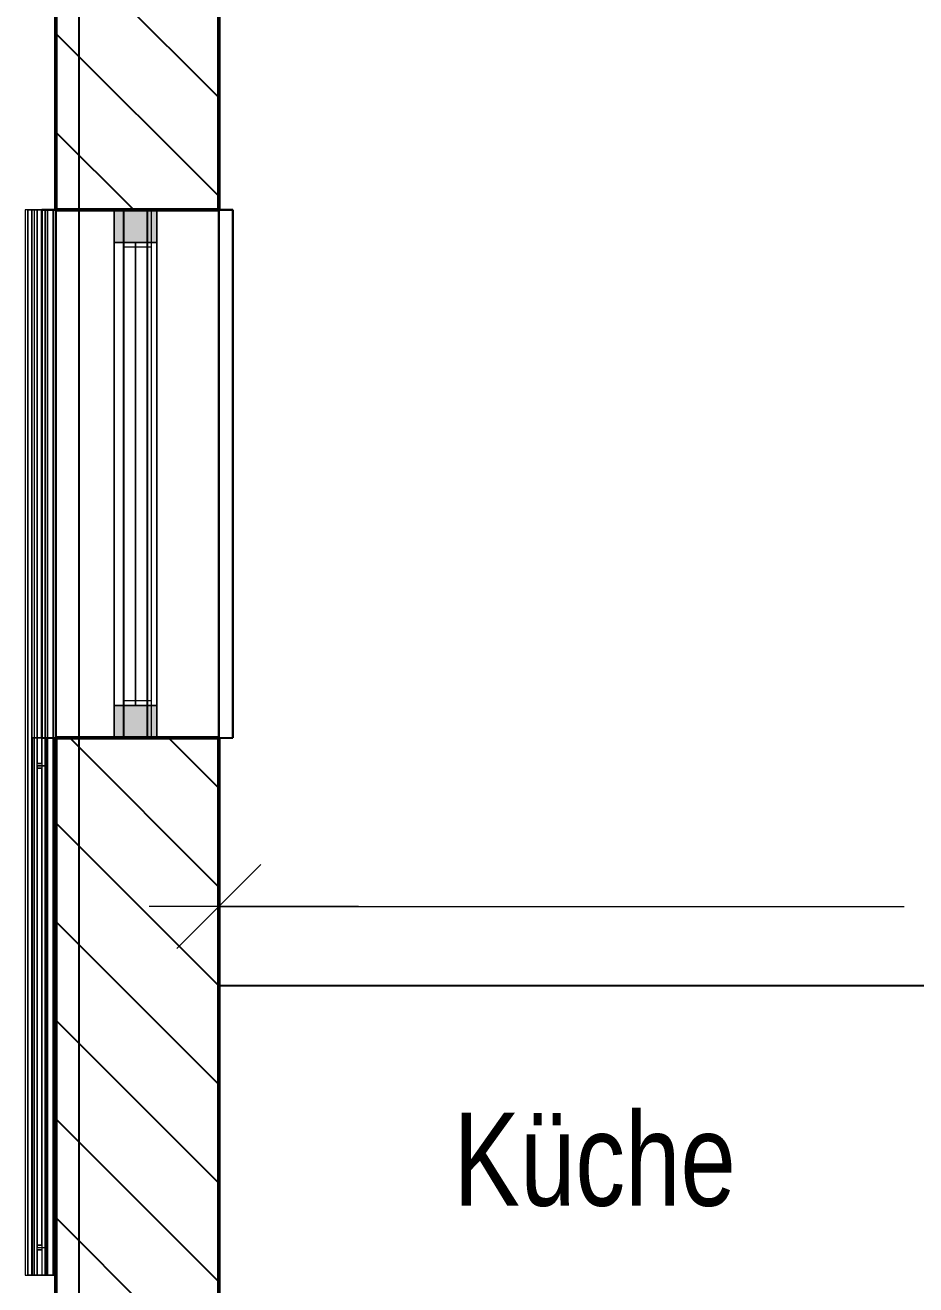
# Model space of a CAD drawing. Extents: x 0 to 756, y -25 to 420.
# Drawn here: x 117.3 to 155.6, y 266.7 to 320.9 of the extents above; entities that cross this region are included whole.
import ezdxf
from ezdxf.lldxf.tags import DXFTag

# ---------------------------------------------------------------- set-up
doc = ezdxf.new("R2010")
doc.units = 0
doc.layers.get('0').update_dxf_attribs({"lineweight": 25})
doc.layers.get('DEFPOINTS').update_dxf_attribs({"lineweight": 25})
for name, color, linetype, lineweight in [('A_Aussenwand', 7, 'Continuous', 25), ('A_Fenster', 7, 'Continuous', 25), ('ALLGEMEIN03', 7, 'Continuous', 25), ('FENSTER', 7, 'Continuous', 13), ('FENSTERBANK', 7, 'Continuous', 13), ('PFOSTEN__ST_TZEN', 7, 'Continuous', 13), ('Standard', 7, 'Continuous', 25), ('VERSCHATTUNG', 7, 'Continuous', 13), ('WAND_HOLZ_TRAGEND', 7, 'Continuous', 13)]:
    doc.layers.add(name, color=color, linetype=linetype, lineweight=lineweight)
doc.layers.add('A_Geschossdecke', color=7, linetype='Continuous', lineweight=25, true_color=0x008080)
doc.styles.get("Standard").update_dxf_attribs({"font": 'arial.ttf'})
tags = doc.linetypes.add('fein_strichliert', pattern=[4, 1, -2, 1]).pattern_tags.tags
tags[8:9] = [DXFTag(74, 4), DXFTag(75, 0), DXFTag(340, '0'), DXFTag(46, 0.0), DXFTag(50, 0.0), DXFTag(44, 0.0), DXFTag(45, 0.0)]
tags[6:7] = [DXFTag(74, 4), DXFTag(75, 0), DXFTag(340, '0'), DXFTag(46, 0.0), DXFTag(50, 0.0), DXFTag(44, 0.0), DXFTag(45, 0.0)]
tags[4:5] = [DXFTag(74, 4), DXFTag(75, 0), DXFTag(340, '0'), DXFTag(46, 0.0), DXFTag(50, 0.0), DXFTag(44, 0.0), DXFTag(45, 0.0)]

# ---------------------------------------------------------------- blocks, each defined once
blk = doc.blocks.new('Referenz-A0T78P30OY')
at = {"layer": 'ALLGEMEIN03', "color": 0, "lineweight": -2}
for p, q in [((125.607, 279.578), (158.207, 279.578)), ((125.607, 263.578), (125.607, 279.578))]:
    blk.add_line(p, q, dxfattribs=at)
at = {"layer": 'DEFPOINTS', "color": 0, "linetype": 'Continuous', "lineweight": -2, "ltscale": 0.25}
for p, q in [((118.607, 312.917), (118.607, 312.917)), ((118.607, 312.917), (118.607, 312.917)), ((118.607, 290.217), (118.607, 290.217)), ((118.607, 290.217), (118.607, 290.217))]:
    blk.add_line(p, q, dxfattribs=at)
at = {"layer": 'DEFPOINTS', "color": 0, "linetype": 'Continuous', "lineweight": 18, "ltscale": 0.18}
blk.add_line((125.607, 282.97), (125.607, 282.97), dxfattribs=at)
at = {"layer": 'FENSTER', "color": 0, "linetype": 'Continuous', "ltscale": 0.13}
for p, q in [((121.107, 311.517), (121.107, 312.917)), ((121.107, 312.917), (122.947, 312.917)), ((122.947, 312.917), (121.107, 312.917)), ((121.107, 312.917), (121.107, 311.517)), ((122.947, 312.917), (121.107, 312.917)), ((121.107, 312.917), (121.107, 312.917)), ((121.107, 311.517), (121.107, 312.917)), ((122.947, 312.917), (122.947, 311.517)), ((122.947, 311.517), (122.947, 312.917)), ((122.947, 311.517), (122.947, 312.917)), ((122.947, 312.917), (122.947, 312.917)), ((122.947, 311.517), (121.107, 311.517)), ((121.107, 291.617), (121.107, 311.517)), ((121.107, 311.517), (122.947, 311.517)), ((121.107, 311.517), (122.947, 311.517)), ((122.947, 311.517), (121.107, 311.517)), ((121.107, 311.517), (121.107, 311.517)), ((122.947, 311.517), (121.107, 311.517)), ((121.107, 311.517), (121.107, 291.617)), ((122.947, 311.517), (121.107, 311.517)), ((121.107, 311.517), (121.107, 311.517)), ((121.107, 291.617), (121.107, 311.517)), ((122.947, 311.517), (121.107, 311.517)), ((121.107, 311.517), (121.107, 291.617)), ((122.947, 311.517), (121.107, 311.517)), ((121.107, 311.517), (121.107, 311.517)), ((121.107, 291.617), (121.107, 311.517)), ((122.027, 291.617), (122.027, 311.517)), ((122.027, 311.517), (122.027, 311.517)), ((122.027, 311.517), (122.027, 291.617)), ((122.947, 311.517), (122.947, 291.617)), ((122.947, 311.517), (122.947, 311.517)), ((122.947, 291.617), (122.947, 311.517)), ((122.947, 291.617), (122.947, 311.517)), ((122.947, 311.517), (122.947, 311.517)), ((122.947, 291.617), (122.947, 311.517)), ((122.947, 291.617), (122.947, 311.517)), ((122.947, 311.517), (122.947, 311.517)), ((121.107, 290.217), (121.107, 291.617)), ((121.107, 291.617), (122.947, 291.617)), ((122.947, 291.617), (121.107, 291.617)), ((122.947, 291.617), (121.107, 291.617)), ((121.107, 291.617), (121.107, 290.217)), ((122.947, 291.617), (121.107, 291.617)), ((121.107, 291.617), (121.107, 291.617)), ((121.107, 290.217), (121.107, 291.617)), ((121.107, 291.617), (122.947, 291.617)), ((122.947, 291.617), (121.107, 291.617)), ((121.107, 291.617), (121.107, 291.617)), ((121.107, 291.617), (122.947, 291.617)), ((122.947, 291.617), (121.107, 291.617)), ((121.107, 291.617), (121.107, 291.617)), ((122.027, 291.617), (122.027, 291.617)), ((122.947, 291.617), (122.947, 290.217)), ((122.947, 290.217), (122.947, 291.617)), ((122.947, 290.217), (122.947, 291.617)), ((122.947, 291.617), (122.947, 291.617)), ((122.947, 291.617), (122.947, 291.617)), ((122.947, 291.617), (122.947, 291.617)), ((122.947, 290.217), (121.107, 290.217)), ((121.107, 290.217), (122.947, 290.217)), ((122.947, 290.217), (121.107, 290.217)), ((121.107, 290.217), (121.107, 290.217)), ((122.947, 290.217), (122.947, 290.217))]:
    blk.add_line(p, q, dxfattribs=at)
for points in [[(121.107, 311.517), (122.947, 311.517), (121.107, 312.917)], [(122.947, 311.517), (122.947, 312.917), (121.107, 312.917)], [(121.107, 290.217), (122.947, 290.217), (121.107, 291.617)], [(122.947, 290.217), (122.947, 291.617), (121.107, 291.617)]]:
    blk.add_solid(points, dxfattribs=at)
at = {"layer": 'FENSTERBANK', "color": 0, "lineweight": -2}
for p, q in [((121.527, 312.917), (118.007, 312.917)), ((118.007, 312.917), (118.007, 290.217)), ((118.007, 290.217), (118.007, 312.917)), ((118.007, 312.917), (118.607, 312.917)), ((118.007, 312.917), (118.007, 312.917)), ((118.607, 290.217), (118.607, 312.917)), ((118.607, 312.917), (118.607, 312.917)), ((118.607, 312.917), (118.607, 290.217)), ((118.607, 312.917), (121.527, 312.917)), ((121.527, 290.217), (121.527, 312.917)), ((121.527, 290.217), (121.527, 312.917)), ((121.527, 312.917), (121.527, 312.917)), ((126.207, 312.917), (122.527, 312.917)), ((122.527, 312.917), (122.527, 290.217)), ((122.527, 312.917), (122.527, 312.917)), ((122.527, 312.917), (122.527, 290.217)), ((122.527, 312.917), (125.607, 312.917)), ((125.607, 290.217), (125.607, 312.917)), ((125.607, 312.917), (125.607, 312.917)), ((125.607, 312.917), (125.607, 290.217)), ((125.607, 312.917), (126.207, 312.917)), ((126.207, 290.217), (126.207, 312.917)), ((126.207, 312.917), (126.207, 290.217)), ((126.207, 312.917), (126.207, 312.917)), ((118.007, 290.217), (121.527, 290.217)), ((118.007, 290.217), (118.007, 290.217)), ((118.007, 290.217), (118.607, 290.217)), ((118.607, 290.217), (121.527, 290.217)), ((118.607, 290.217), (118.607, 290.217)), ((121.527, 290.217), (121.527, 290.217)), ((122.527, 290.217), (126.207, 290.217)), ((122.527, 290.217), (122.527, 290.217)), ((122.527, 290.217), (125.607, 290.217)), ((125.607, 290.217), (126.207, 290.217)), ((125.607, 290.217), (125.607, 290.217)), ((126.207, 290.217), (126.207, 290.217))]:
    blk.add_line(p, q, dxfattribs=at)
at = {"layer": 'FENSTERBANK', "color": 0, "lineweight": 18}
for p, q in [((118.607, 290.217), (118.607, 312.917)), ((125.607, 290.217), (125.607, 312.917))]:
    blk.add_line(p, q, dxfattribs=at)
at = {"layer": 'Standard', "color": 0, "lineweight": 18}
for p, q in [((125.607, 285.97), (125.607, 279.97)), ((127.407, 284.77), (123.807, 281.17)), ((131.607, 282.97), (122.607, 282.97)), ((125.607, 282.97), (125.607, 282.97)), ((125.607, 282.97), (155.057, 282.97))]:
    blk.add_line(p, q, dxfattribs=at)
at = {"layer": 'VERSCHATTUNG', "color": 0, "linetype": 'Continuous', "ltscale": 0.13}
for p, q in [((118.487, 312.917), (117.287, 312.917)), ((117.287, 312.917), (117.287, 267.117)), ((117.287, 312.917), (117.287, 312.917)), ((117.287, 312.917), (117.287, 312.917)), ((117.407, 312.917), (117.287, 312.917)), ((117.287, 312.917), (117.287, 312.917)), ((117.287, 312.917), (117.287, 290.017)), ((117.407, 267.117), (117.407, 312.917)), ((117.407, 312.917), (118.607, 312.917)), ((117.407, 312.917), (117.407, 312.917)), ((117.407, 312.917), (117.407, 312.917)), ((117.407, 312.917), (117.407, 290.017)), ((117.567, 312.917), (117.567, 267.117)), ((118.247, 312.917), (117.567, 312.917)), ((117.807, 312.917), (117.567, 312.917)), ((117.567, 312.917), (117.567, 312.917)), ((117.567, 312.917), (117.567, 312.917)), ((117.567, 312.917), (117.567, 312.917)), ((117.567, 268.217), (117.567, 312.917)), ((117.807, 312.917), (117.667, 312.917)), ((117.667, 312.917), (117.667, 267.117)), ((117.667, 312.917), (117.667, 312.917)), ((118.147, 312.917), (117.667, 312.917)), ((117.667, 312.917), (117.667, 267.117)), ((117.807, 289.117), (117.807, 312.917)), ((117.807, 312.917), (117.807, 312.917)), ((117.807, 312.917), (117.807, 289.117)), ((118.147, 312.917), (118.007, 312.917)), ((118.007, 312.917), (118.007, 289.117)), ((118.247, 312.917), (118.007, 312.917)), ((118.007, 312.917), (118.007, 312.917)), ((118.007, 289.117), (118.007, 312.917)), ((118.147, 267.117), (118.147, 312.917)), ((118.147, 312.917), (118.147, 312.917)), ((118.147, 312.917), (118.147, 267.117)), ((118.247, 267.117), (118.247, 312.917)), ((118.247, 312.917), (118.247, 312.917)), ((118.247, 312.917), (118.247, 312.917)), ((118.247, 312.917), (118.247, 312.917)), ((118.247, 312.917), (118.247, 268.217)), ((118.607, 312.917), (118.487, 312.917)), ((118.487, 312.917), (118.487, 290.017)), ((118.487, 267.117), (118.487, 312.917)), ((118.487, 312.917), (118.487, 312.917)), ((118.487, 312.917), (118.487, 312.917)), ((118.607, 290.017), (118.607, 312.917)), ((118.607, 312.917), (118.607, 267.117)), ((118.607, 312.917), (118.607, 312.917)), ((118.607, 312.917), (118.607, 312.917)), ((118.607, 312.917), (118.607, 312.917)), ((117.287, 290.017), (117.287, 267.117)), ((117.407, 290.017), (117.407, 267.117)), ((117.607, 267.117), (117.607, 290.217)), ((117.607, 290.217), (118.207, 290.217)), ((118.207, 290.217), (117.607, 290.217)), ((117.607, 290.217), (117.607, 267.117)), ((117.607, 290.217), (117.607, 267.117)), ((117.607, 290.217), (117.607, 290.217)), ((117.607, 290.217), (118.207, 290.217)), ((118.207, 290.217), (118.207, 267.117)), ((118.207, 267.117), (118.207, 290.217)), ((118.207, 290.217), (118.207, 267.117)), ((118.207, 290.217), (118.207, 290.217)), ((118.487, 290.017), (118.487, 267.117)), ((118.607, 267.117), (118.607, 290.017)), ((118.007, 289.117), (117.807, 289.117)), ((117.807, 289.017), (117.807, 289.117)), ((117.807, 289.117), (117.907, 289.117)), ((117.807, 289.117), (117.807, 289.117)), ((117.807, 288.917), (117.807, 289.117)), ((117.807, 289.117), (117.807, 289.117)), ((117.807, 289.117), (117.807, 289.117)), ((118.207, 289.017), (117.807, 289.017)), ((117.807, 289.017), (117.807, 268.317)), ((117.807, 288.917), (117.807, 289.017)), ((117.807, 268.317), (117.807, 289.017)), ((117.807, 289.017), (118.207, 289.017)), ((117.807, 289.017), (117.807, 289.017)), ((117.807, 268.417), (117.807, 288.917)), ((117.807, 288.917), (118.007, 288.917)), ((117.907, 288.917), (117.807, 288.917)), ((117.807, 288.917), (117.807, 288.917)), ((117.807, 288.917), (117.807, 288.917)), ((117.807, 288.917), (117.807, 288.917)), ((117.807, 288.917), (117.807, 268.417)), ((117.907, 289.117), (118.007, 289.117)), ((118.007, 288.917), (117.907, 288.917)), ((118.007, 289.117), (118.007, 289.017)), ((118.007, 289.117), (118.007, 288.917)), ((118.007, 289.117), (118.007, 289.117)), ((118.007, 289.117), (118.007, 289.117)), ((118.007, 289.117), (118.007, 289.117)), ((118.007, 289.017), (118.007, 288.917)), ((118.007, 288.917), (118.007, 268.417)), ((118.007, 288.917), (118.007, 288.917)), ((118.007, 288.917), (118.007, 288.917)), ((118.007, 288.917), (118.007, 288.917)), ((118.007, 268.417), (118.007, 288.917)), ((118.207, 268.317), (118.207, 289.017)), ((118.207, 289.017), (118.207, 268.317)), ((118.207, 289.017), (118.207, 289.017)), ((117.567, 267.117), (117.567, 268.217)), ((118.007, 268.417), (117.807, 268.417)), ((117.807, 268.417), (117.907, 268.417)), ((117.807, 268.317), (117.807, 268.417)), ((117.807, 268.417), (117.807, 268.417)), ((117.807, 268.417), (117.807, 268.417)), ((117.807, 268.417), (117.807, 268.417)), ((117.807, 268.217), (117.807, 268.417)), ((117.807, 268.317), (118.207, 268.317)), ((117.807, 268.217), (117.807, 268.317)), ((117.807, 268.317), (117.807, 268.317)), ((117.807, 268.317), (118.207, 268.317)), ((117.807, 267.117), (117.807, 268.217)), ((117.807, 268.217), (118.007, 268.217)), ((117.907, 268.217), (117.807, 268.217)), ((117.807, 268.217), (117.807, 268.217)), ((117.807, 268.217), (117.807, 268.217)), ((117.807, 268.217), (117.807, 268.217)), ((117.807, 268.217), (117.807, 267.117)), ((117.907, 268.417), (118.007, 268.417)), ((118.007, 268.217), (117.907, 268.217)), ((118.007, 268.417), (118.007, 268.317)), ((118.007, 268.417), (118.007, 268.217)), ((118.007, 268.417), (118.007, 268.417)), ((118.007, 268.417), (118.007, 268.417)), ((118.007, 268.417), (118.007, 268.417)), ((118.007, 268.317), (118.007, 268.217)), ((118.007, 268.217), (118.007, 267.117)), ((118.007, 268.217), (118.007, 268.217)), ((118.007, 268.217), (118.007, 268.217)), ((118.007, 268.217), (118.007, 268.217)), ((118.007, 268.217), (118.007, 267.117)), ((118.207, 268.317), (118.207, 268.317)), ((118.247, 268.217), (118.247, 267.117)), ((117.287, 267.117), (118.487, 267.117)), ((117.287, 267.117), (117.287, 267.117)), ((117.287, 267.117), (117.287, 267.117)), ((117.287, 267.117), (117.287, 267.117)), ((117.287, 267.117), (117.407, 267.117)), ((118.607, 267.117), (117.407, 267.117)), ((117.407, 267.117), (117.407, 267.117)), ((117.407, 267.117), (117.407, 267.117)), ((117.567, 267.117), (118.247, 267.117)), ((117.567, 267.117), (117.567, 267.117)), ((117.567, 267.117), (117.807, 267.117)), ((117.567, 267.117), (117.567, 267.117)), ((117.567, 267.117), (117.567, 267.117)), ((118.207, 267.117), (117.607, 267.117)), ((117.607, 267.117), (118.207, 267.117)), ((117.607, 267.117), (117.607, 267.117)), ((118.207, 267.117), (117.607, 267.117)), ((117.667, 267.117), (117.807, 267.117)), ((117.667, 267.117), (117.667, 267.117)), ((117.667, 267.117), (118.147, 267.117)), ((117.807, 267.117), (117.807, 267.117)), ((118.007, 267.117), (118.147, 267.117)), ((118.007, 267.117), (118.247, 267.117)), ((118.007, 267.117), (118.007, 267.117)), ((118.147, 267.117), (118.147, 267.117)), ((118.207, 267.117), (118.207, 267.117)), ((118.247, 267.117), (118.247, 267.117)), ((118.247, 267.117), (118.247, 267.117)), ((118.247, 267.117), (118.247, 267.117)), ((118.487, 267.117), (118.607, 267.117)), ((118.487, 267.117), (118.487, 267.117)), ((118.487, 267.117), (118.487, 267.117)), ((118.607, 267.117), (118.607, 267.117)), ((118.607, 267.117), (118.607, 267.117)), ((118.607, 267.117), (118.607, 267.117))]:
    blk.add_line(p, q, dxfattribs=at)
at = {"layer": 'WAND_HOLZ_TRAGEND', "color": 0, "lineweight": 50}
for p, q in [((118.607, 336.878), (118.607, 312.917)), ((118.607, 336.878), (118.607, 312.917)), ((125.607, 312.917), (125.607, 336.878)), ((125.607, 312.917), (125.607, 336.878)), ((118.607, 312.917), (125.607, 312.917)), ((118.607, 312.917), (125.607, 312.917)), ((118.607, 312.917), (118.607, 312.917)), ((125.607, 312.917), (125.607, 312.917)), ((125.607, 290.217), (118.607, 290.217)), ((118.607, 290.217), (118.607, 217.82)), ((118.607, 290.217), (118.607, 217.82)), ((118.607, 290.217), (118.607, 290.217)), ((125.607, 290.217), (118.607, 290.217)), ((125.607, 217.82), (125.607, 290.217)), ((125.607, 217.82), (125.607, 290.217)), ((125.607, 290.217), (125.607, 290.217))]:
    blk.add_line(p, q, dxfattribs=at)
at = {"layer": 'PFOSTEN__ST_TZEN', "color": 0, "lineweight": -2, "insert": (135.691, 274.105), "char_height": 4, "attachment_point": 1}
blk.add_mtext('{\\W0.8;\\fPosterama Text Light;Küche}', dxfattribs=at)
blk = doc.blocks.new('Wand-A0T78P3WOY', base_point=(118.607, 23.521))
at = {"color": 0, "linetype": 'ByBlock', "lineweight": -2, "ltscale": 0.25}
for p, q in [((118.607, 312.917), (118.607, 336.878)), ((125.607, 312.917), (125.607, 336.878)), ((118.607, 217.82), (118.607, 290.217)), ((125.607, 263.578), (125.607, 290.217))]:
    blk.add_line(p, q, dxfattribs=at)
at = {"color": 0, "lineweight": -2}
for p, q in [((125.607, 317.748), (118.607, 324.748)), ((125.607, 313.505), (118.607, 320.505)), ((121.953, 312.917), (118.607, 316.263)), ((125.607, 283.807), (119.198, 290.217)), ((125.607, 288.05), (123.44, 290.217)), ((125.607, 279.564), (118.607, 286.564)), ((125.607, 275.322), (118.607, 282.322)), ((125.607, 271.079), (118.607, 278.079)), ((125.607, 266.836), (118.607, 273.836)), ((125.607, 262.594), (118.607, 269.594))]:
    blk.add_line(p, q, dxfattribs=at)
blk = doc.blocks.new('Fenster-A0T78P44OY', base_point=(118.607, 290.217))
at = {"color": 0, "linetype": 'ByBlock', "lineweight": -2, "ltscale": 0.25}
for p, q in [((118.607, 290.217), (118.607, 312.917)), ((125.607, 312.917), (118.607, 312.917)), ((125.607, 290.217), (125.607, 312.917)), ((125.607, 290.217), (118.607, 290.217))]:
    blk.add_line(p, q, dxfattribs=at)
at = {"color": 0, "linetype": 'ByBlock', "lineweight": 18, "ltscale": 0.18}
for p, q in [((121.507, 290.217), (121.507, 312.917)), ((122.707, 290.217), (122.707, 312.917)), ((122.707, 311.317), (121.507, 311.317)), ((122.707, 291.817), (121.507, 291.817))]:
    blk.add_line(p, q, dxfattribs=at)
at = {"color": 0, "linetype": 'fein_strichliert', "lineweight": 18, "ltscale": 0.18}
blk.add_line((122.707, 312.917), (121.507, 312.917), dxfattribs=at)
blk = doc.blocks.new('Geschossdecke-A0T78P4UOY', base_point=(119.607, 24.521))
at = {"color": 0, "linetype": 'ByBlock', "lineweight": -2, "ltscale": 0.25}
blk.add_line((119.607, 24.521), (119.607, 382.578), dxfattribs=at)

msp = doc.modelspace()

# ---------------------------------------------------------------- block references
at = {"color": 8, "lineweight": 25, "ltscale": 0.25, "true_color": 0x808080}
msp.add_blockref('Referenz-A0T78P30OY', (0, 0), dxfattribs=at)
at = {"layer": 'A_Aussenwand', "ltscale": 0.25}
msp.add_blockref('Wand-A0T78P3WOY', (118.607, 23.521), dxfattribs=at)
at = {"layer": 'A_Fenster', "ltscale": 0.25}
msp.add_blockref('Fenster-A0T78P44OY', (118.607, 290.217), dxfattribs=at)
at = {"layer": 'A_Geschossdecke', "ltscale": 0.25}
msp.add_blockref('Geschossdecke-A0T78P4UOY', (119.607, 24.521), dxfattribs=at)

doc.saveas('drawing.dxf')
